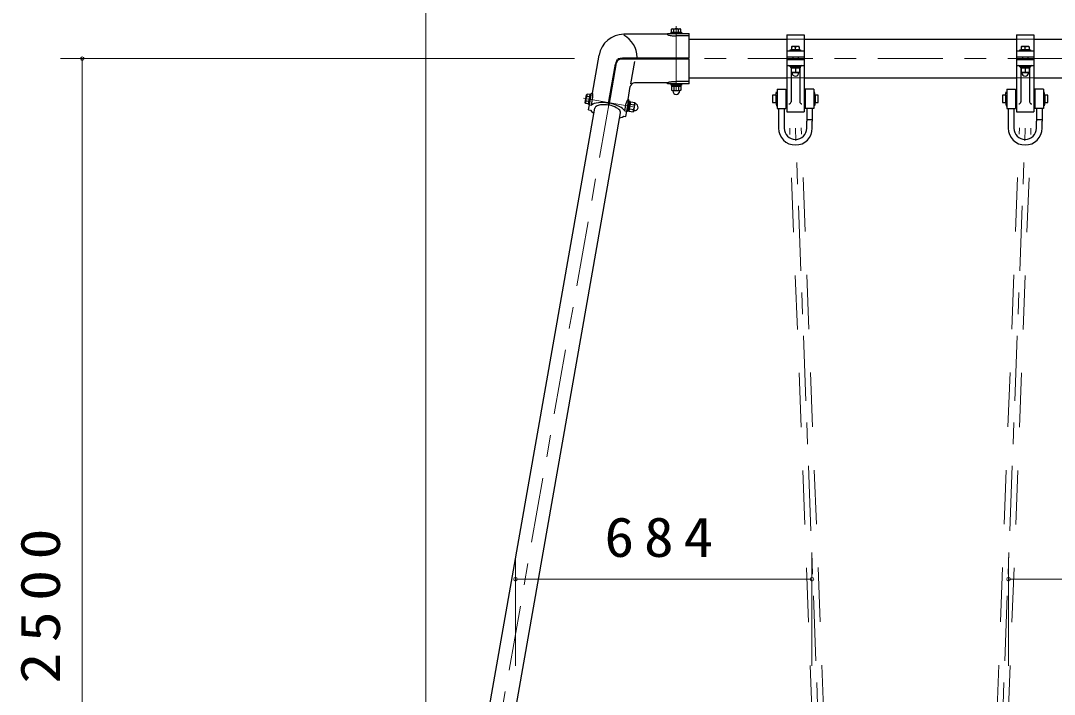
# Model space of a CAD drawing. Units: millimetres on the paper, scale 1:50. Extents: x 197 to 617, y 140 to 437.
# Drawn here: x 221.34 to 269.03, y 233.7 to 264.76 of the extents above; entities that cross this region are included whole.
import ezdxf

# ---------------------------------------------------------------- set-up
doc = ezdxf.new("R2010")
doc.units = ezdxf.units.MM
doc.linetypes.add('USER1', pattern=[4.5, 2.5, -2])
doc.linetypes.add('USER2', pattern=[6, 3, -1, 1, -1])
doc.layers.add('線', color=2, linetype='Continuous', lineweight=25)
doc.layers.add('補助', color=2, linetype='Continuous', lineweight=13)
doc.styles.add('ＭＳ ゴシック', font='')
doc.styles.get('ＭＳ ゴシック').set_extended_font_data('MS Gothic')

# ---------------------------------------------------------------- blocks, each defined once
blk = doc.blocks.new('dimension_origin')
at = {"color": 0, "linetype": 'Continuous', "lineweight": -2}
blk.add_circle((0, 0), 1.25, dxfattribs=at)

msp = doc.modelspace()

# ---------------------------------------------------------------- linework, layer by layer
at = {"layer": '線'}
for p, q in [((251.341, 264.223), (251.821, 264.223)), ((251.341, 264.173), (251.341, 264.223)), ((251.361, 264.36), (251.401, 264.383)), ((251.361, 264.223), (251.361, 264.36)), ((251.361, 264.223), (251.8, 264.223)), ((251.401, 264.383), (251.761, 264.383)), ((251.471, 264.223), (251.471, 264.36)), ((251.69, 264.223), (251.69, 264.36)), ((251.8, 264.36), (251.761, 264.383)), ((251.8, 264.223), (251.8, 264.36)), ((251.821, 264.223), (251.821, 264.173)), ((251.341, 264.173), (251.821, 264.173)), ((252.181, 264.057), (251.581, 264.057)), ((256.681, 264.098), (257.481, 264.098)), ((256.681, 264.098), (256.681, 260.556)), ((257.481, 264.098), (257.481, 260.556)), ((267.281, 264.098), (268.081, 264.098)), ((267.281, 264.098), (267.281, 260.556)), ((268.081, 264.098), (268.081, 260.556)), ((256.681, 263.368), (257.481, 263.368)), ((256.841, 263.418), (257.321, 263.418)), ((256.841, 263.368), (256.841, 263.418)), ((256.841, 263.368), (257.321, 263.368)), ((256.901, 263.558), (256.911, 263.568)), ((256.901, 263.558), (256.901, 263.418)), ((257.261, 263.418), (256.901, 263.418)), ((257.251, 263.568), (256.911, 263.568)), ((257.081, 263.418), (257.081, 263.545)), ((257.261, 263.558), (257.251, 263.568)), ((257.261, 263.558), (257.261, 263.418)), ((257.321, 263.418), (257.321, 263.368)), ((267.281, 263.368), (268.081, 263.368)), ((267.441, 263.418), (267.921, 263.418)), ((267.441, 263.368), (267.441, 263.418)), ((267.441, 263.368), (267.921, 263.368)), ((267.501, 263.558), (267.511, 263.568)), ((267.501, 263.558), (267.501, 263.418)), ((267.861, 263.418), (267.501, 263.418)), ((267.851, 263.568), (267.511, 263.568)), ((267.681, 263.418), (267.681, 263.545)), ((267.861, 263.558), (267.851, 263.568)), ((267.861, 263.558), (267.861, 263.418)), ((267.921, 263.418), (267.921, 263.368)), ((248.485, 260.862), (248.83, 262.821)), ((252.181, 262.986), (249.027, 262.986)), ((252.181, 263.028), (249.103, 263.028)), ((249.487, 261.853), (249.667, 262.873)), ((256.681, 263.088), (257.481, 263.088)), ((256.681, 262.966), (257.481, 262.966)), ((256.961, 263.088), (256.961, 262.966)), ((257.201, 263.088), (257.201, 262.966)), ((267.281, 263.088), (268.081, 263.088)), ((267.281, 262.966), (268.081, 262.966)), ((267.561, 263.088), (267.561, 262.966)), ((267.801, 263.088), (267.801, 262.966)), ((248.445, 260.869), (248.778, 262.755)), ((256.681, 262.686), (257.481, 262.686)), ((256.841, 262.686), (257.321, 262.686)), ((256.841, 262.636), (256.841, 262.686)), ((256.841, 262.636), (257.321, 262.636)), ((256.866, 262.636), (257.296, 262.636)), ((256.866, 262.636), (256.866, 262.576)), ((256.866, 262.576), (257.296, 262.576)), ((256.881, 262.586), (256.881, 261.022)), ((256.891, 262.576), (256.891, 262.382)), ((256.891, 262.576), (257.271, 262.576)), ((256.891, 262.382), (256.901, 262.376)), ((256.901, 262.376), (257.261, 262.376)), ((256.921, 262.366), (256.921, 262.376)), ((257.077, 262.576), (257.061, 262.636)), ((257.081, 262.576), (257.081, 262.399)), ((257.1, 262.576), (257.084, 262.636)), ((257.241, 262.366), (257.241, 262.376)), ((257.271, 262.382), (257.261, 262.376)), ((257.271, 262.576), (257.271, 262.382)), ((257.281, 262.586), (257.281, 261.022)), ((257.296, 262.636), (257.296, 262.576)), ((257.321, 262.686), (257.321, 262.636)), ((267.281, 262.686), (268.081, 262.686)), ((267.441, 262.686), (267.921, 262.686)), ((267.441, 262.636), (267.441, 262.686)), ((267.441, 262.636), (267.921, 262.636)), ((267.466, 262.636), (267.896, 262.636)), ((267.466, 262.636), (267.466, 262.576)), ((267.466, 262.576), (267.896, 262.576)), ((267.481, 262.586), (267.481, 261.022)), ((267.491, 262.576), (267.491, 262.382)), ((267.491, 262.576), (267.871, 262.576)), ((267.491, 262.382), (267.501, 262.376)), ((267.501, 262.376), (267.861, 262.376)), ((267.521, 262.366), (267.521, 262.376)), ((267.677, 262.576), (267.661, 262.636)), ((267.681, 262.576), (267.681, 262.399)), ((267.7, 262.576), (267.684, 262.636)), ((267.841, 262.366), (267.841, 262.376)), ((267.871, 262.382), (267.861, 262.376)), ((267.871, 262.576), (267.871, 262.382)), ((267.881, 262.586), (267.881, 261.022)), ((267.896, 262.636), (267.896, 262.576)), ((267.921, 262.686), (267.921, 262.636)), ((251.341, 261.841), (251.821, 261.841)), ((251.341, 261.791), (251.341, 261.841)), ((252.181, 261.957), (251.581, 261.957)), ((251.821, 261.841), (251.821, 261.791)), ((247.385, 260.987), (247.447, 261.341)), ((247.476, 261.376), (247.447, 261.341)), ((247.612, 261.352), (247.476, 261.376)), ((247.532, 260.9), (247.615, 261.372)), ((247.535, 260.92), (247.612, 261.352)), ((247.581, 260.891), (247.664, 261.364)), ((247.615, 261.372), (247.664, 261.364)), ((251.341, 261.791), (251.821, 261.791)), ((251.361, 261.731), (251.8, 261.731)), ((251.361, 261.731), (251.361, 261.554)), ((251.361, 261.554), (251.401, 261.531)), ((251.366, 261.791), (251.796, 261.791)), ((251.366, 261.791), (251.366, 261.731)), ((251.366, 261.731), (251.796, 261.731)), ((251.401, 261.531), (251.761, 261.531)), ((251.421, 261.521), (251.421, 261.531)), ((251.471, 261.731), (251.471, 261.554)), ((251.577, 261.731), (251.561, 261.791)), ((251.6, 261.731), (251.584, 261.791)), ((251.69, 261.731), (251.69, 261.554)), ((251.741, 261.521), (251.741, 261.531)), ((251.8, 261.554), (251.761, 261.531)), ((251.796, 261.791), (251.796, 261.731)), ((251.8, 261.731), (251.8, 261.554)), ((256.175, 261.325), (256.206, 261.473)), ((256.206, 261.473), (256.231, 261.468)), ((256.231, 261.606), (256.631, 261.606)), ((256.231, 261.606), (256.231, 260.706)), ((256.231, 261.468), (256.231, 260.844)), ((256.631, 261.606), (256.631, 260.706)), ((257.931, 261.606), (257.531, 261.606)), ((257.531, 261.606), (257.531, 260.706)), ((257.931, 261.606), (257.931, 260.706)), ((257.955, 261.473), (257.931, 261.468)), ((257.931, 261.468), (257.931, 260.844)), ((257.986, 261.325), (257.955, 261.473)), ((266.775, 261.325), (266.806, 261.473)), ((266.806, 261.473), (266.831, 261.468)), ((266.831, 261.606), (267.231, 261.606)), ((266.831, 261.606), (266.831, 260.706)), ((266.831, 261.468), (266.831, 260.844)), ((267.231, 261.606), (267.231, 260.706)), ((268.531, 261.606), (268.131, 261.606)), ((268.131, 261.606), (268.131, 260.706)), ((268.531, 261.606), (268.531, 260.706)), ((268.555, 261.473), (268.531, 261.468)), ((268.531, 261.468), (268.531, 260.844)), ((268.586, 261.325), (268.555, 261.473)), ((247.4, 260.944), (247.385, 260.987)), ((247.535, 260.92), (247.4, 260.944)), ((247.555, 261.028), (247.419, 261.052)), ((247.593, 261.244), (247.457, 261.268)), ((247.581, 260.891), (247.532, 260.9)), ((247.671, 260.866), (247.735, 261.228)), ((249.212, 260.595), (249.276, 260.957)), ((249.305, 260.587), (249.388, 261.06)), ((249.354, 260.578), (249.437, 261.051)), ((249.358, 260.603), (249.433, 261.027)), ((249.388, 261.06), (249.437, 261.051)), ((249.416, 260.588), (249.493, 261.02)), ((249.417, 260.593), (249.492, 261.016)), ((249.433, 261.027), (249.492, 261.016)), ((249.474, 260.912), (249.648, 260.882)), ((249.493, 261.02), (249.667, 260.99)), ((249.62, 260.592), (249.683, 260.947)), ((249.667, 260.99), (249.683, 260.947)), ((249.689, 260.926), (249.679, 260.927)), ((256.175, 261.326), (256.031, 261.326)), ((256.031, 261.326), (256.031, 260.986)), ((256.031, 260.986), (256.175, 260.986)), ((256.175, 261.325), (256.175, 260.986)), ((256.175, 260.986), (256.206, 260.839)), ((256.681, 261.326), (256.631, 261.326)), ((256.631, 260.986), (256.681, 260.986)), ((257.531, 261.326), (257.48, 261.326)), ((257.48, 260.986), (257.531, 260.986)), ((257.986, 260.986), (257.955, 260.839)), ((258.131, 261.326), (257.986, 261.326)), ((257.986, 261.325), (257.986, 260.986)), ((257.986, 260.986), (258.131, 260.986)), ((258.131, 260.986), (258.131, 261.326)), ((266.775, 261.326), (266.631, 261.326)), ((266.631, 261.326), (266.631, 260.986)), ((266.631, 260.986), (266.775, 260.986)), ((266.775, 261.325), (266.775, 260.986)), ((266.775, 260.986), (266.806, 260.839)), ((267.281, 261.326), (267.231, 261.326)), ((267.231, 260.986), (267.281, 260.986)), ((268.131, 261.326), (268.08, 261.326)), ((268.08, 260.986), (268.131, 260.986)), ((268.586, 260.986), (268.555, 260.839)), ((268.731, 261.326), (268.586, 261.326)), ((268.586, 261.325), (268.586, 260.986)), ((268.586, 260.986), (268.731, 260.986)), ((268.731, 260.986), (268.731, 261.326)), ((249.354, 260.578), (249.305, 260.587)), ((249.358, 260.603), (249.417, 260.593)), ((249.454, 260.801), (249.392, 260.796)), ((249.458, 260.824), (249.396, 260.818)), ((249.416, 260.588), (249.591, 260.558)), ((249.435, 260.696), (249.61, 260.666)), ((249.591, 260.558), (249.62, 260.592)), ((249.634, 260.61), (249.624, 260.612)), ((256.206, 260.839), (256.231, 260.844)), ((256.231, 260.706), (256.631, 260.706)), ((256.301, 260.706), (256.301, 259.806)), ((256.561, 260.706), (256.561, 259.806)), ((256.681, 260.556), (257.481, 260.556)), ((257.931, 260.706), (257.531, 260.706)), ((257.601, 260.706), (257.601, 260.126)), ((257.861, 260.706), (257.861, 260.126)), ((257.955, 260.839), (257.931, 260.844)), ((266.806, 260.839), (266.831, 260.844)), ((266.831, 260.706), (267.231, 260.706)), ((266.901, 260.706), (266.901, 259.806)), ((267.161, 260.706), (267.161, 259.806)), ((267.281, 260.556), (268.081, 260.556)), ((268.531, 260.706), (268.131, 260.706)), ((268.201, 260.706), (268.201, 260.126)), ((268.461, 260.706), (268.461, 260.126)), ((268.555, 260.839), (268.531, 260.844)), ((257.601, 260.206), (257.861, 260.206)), ((257.601, 259.806), (257.601, 260.126)), ((257.861, 259.806), (257.861, 260.126)), ((268.201, 260.206), (268.461, 260.206)), ((268.201, 259.806), (268.201, 260.126)), ((268.461, 259.806), (268.461, 260.126))]:
    msp.add_line(p, q, dxfattribs=at)
at = {"layer": '線', "color": 1, "linetype": 'USER2', "lineweight": 13}
for p, q in [((251.581, 261.507), (251.581, 264.507)), ((238.661, 205.265), (248.836, 262.971)), ((248.881, 263.007), (303.581, 263.007)), ((247.303, 261.184), (249.666, 260.767)), ((258.485, 223.247), (257.081, 259.806)), ((266.276, 223.247), (267.681, 259.806))]:
    msp.add_line(p, q, dxfattribs=at)
at = {"layer": '線', "color": 7}
for p, q in [((251.181, 264.128), (249.162, 264.128)), ((251.181, 264.128), (251.181, 264.173)), ((251.181, 264.173), (252.181, 264.173)), ((252.181, 263.028), (252.181, 264.173)), ((252.181, 263.898), (256.681, 263.898)), ((257.481, 263.898), (267.281, 263.898)), ((268.081, 263.898), (279.281, 263.898)), ((247.714, 261.416), (248.024, 263.173)), ((252.181, 261.841), (252.181, 262.986)), ((251.181, 261.886), (249.661, 261.886)), ((251.181, 261.841), (251.181, 261.886)), ((252.181, 261.841), (251.181, 261.841)), ((252.181, 262.116), (256.681, 262.116)), ((257.481, 262.116), (267.281, 262.116)), ((268.081, 262.116), (279.281, 262.116)), ((247.58, 260.883), (247.675, 261.423)), ((247.675, 261.423), (247.714, 261.416)), ((249.359, 261.126), (249.464, 261.721)), ((247.538, 260.649), (247.58, 260.883)), ((247.58, 260.883), (247.671, 260.866)), ((249.303, 260.579), (249.398, 261.119)), ((249.359, 261.126), (249.398, 261.119)), ((238.065, 205.37), (247.825, 260.719)), ((239.257, 205.16), (249.017, 260.509)), ((247.538, 260.649), (247.63, 260.633)), ((249.212, 260.595), (249.303, 260.579)), ((249.262, 260.345), (249.303, 260.579)), ((249.17, 260.361), (249.262, 260.345))]:
    msp.add_line(p, q, dxfattribs=at)
at = {"layer": '線', "color": 4, "linetype": 'USER1', "lineweight": 13}
for p, q in [((256.681, 263.898), (257.481, 263.898)), ((267.281, 263.898), (268.081, 263.898)), ((256.681, 262.116), (257.481, 262.116)), ((267.281, 262.116), (268.081, 262.116)), ((258.209, 223.537), (256.816, 259.796)), ((258.739, 223.557), (257.345, 259.816)), ((266.023, 223.557), (267.416, 259.816)), ((266.552, 223.537), (267.945, 259.796))]:
    msp.add_line(p, q, dxfattribs=at)
at = {"layer": '線'}
for points in [[(251.181, 264.128), (251.186, 264.117), (251.2, 264.106), (251.224, 264.096), (251.257, 264.086), (251.298, 264.078), (251.346, 264.071), (251.399, 264.065), (251.457, 264.06), (251.518, 264.058), (251.581, 264.057)], [(251.181, 261.886), (251.183, 261.894), (251.192, 261.902), (251.205, 261.91), (251.224, 261.918), (251.248, 261.925), (251.276, 261.932), (251.309, 261.938), (251.346, 261.943), (251.385, 261.948), (251.428, 261.951), (251.472, 261.954), (251.518, 261.956), (251.549, 261.956), (251.581, 261.957)], [(248.445, 260.869), (248.369, 260.878), (248.293, 260.882), (248.22, 260.883), (248.151, 260.88), (248.086, 260.872), (248.027, 260.861), (247.973, 260.846), (247.928, 260.828), (247.889, 260.806), (247.859, 260.782), (247.838, 260.755), (247.826, 260.726), (247.826, 260.722), (247.825, 260.719)], [(249.017, 260.509), (249.016, 260.547), (249.002, 260.587), (248.974, 260.628), (248.934, 260.668), (248.881, 260.708), (248.818, 260.745), (248.745, 260.781), (248.664, 260.812), (248.576, 260.84), (248.485, 260.862)]]:
    msp.add_lwpolyline(points, dxfattribs=at)
at = {"layer": '線', "color": 7}
for points in [[(248.461, 260.959), (248.337, 260.974), (248.215, 260.981), (248.099, 260.98), (247.99, 260.972), (247.891, 260.956), (247.803, 260.932), (247.73, 260.903), (247.671, 260.866)], [(249.212, 260.595), (249.169, 260.649), (249.11, 260.702), (249.036, 260.754), (248.948, 260.803), (248.848, 260.848), (248.739, 260.888), (248.623, 260.923), (248.501, 260.952)], [(247.63, 260.633), (247.692, 260.559), (247.784, 260.488)], [(248.976, 260.277), (249.087, 260.313), (249.17, 260.361)]]:
    msp.add_lwpolyline(points, dxfattribs=at)
at = {"layer": '線'}
for centre, radius, start, end in [((251.416, 264.265), 0.11, 60, 120), ((251.581, 264.107), 0.276, 66.5735, 113.4265), ((251.745, 264.265), 0.11, 60, 120), ((248.62, 263.068), 1.155, 359.9749, 61.9672), ((256.991, 263.316), 0.246, 68.5823, 111.4176), ((257.171, 263.316), 0.246, 68.5824, 111.4176), ((267.591, 263.316), 0.246, 68.5823, 111.4176), ((267.771, 263.316), 0.246, 68.5824, 111.4176), ((249.103, 262.698), 0.33, 90, 170), ((249.027, 262.786), 0.2, 90, 170), ((256.781, 262.586), 0.1, 0, 90), ((256.986, 262.656), 0.274, 249.7445, 290.2556), ((257.081, 262.366), 0.16, 180, 0), ((257.176, 262.656), 0.274, 249.7445, 290.2556), ((257.381, 262.586), 0.1, 90, 180), ((267.381, 262.586), 0.1, 0, 90), ((267.586, 262.656), 0.274, 249.7445, 290.2556), ((267.681, 262.366), 0.16, 180, 0), ((267.776, 262.656), 0.274, 249.7445, 290.2556), ((267.981, 262.586), 0.1, 90, 180), ((247.561, 261.305), 0.11, 140, 200), ((247.379, 261.284), 0.361, 351.0429, 21.3899), ((251.416, 261.649), 0.11, 240, 300), ((251.581, 261.521), 0.16, 180, 0), ((251.581, 261.807), 0.276, 246.5735, 293.4265), ((251.745, 261.649), 0.11, 240, 300), ((247.503, 260.981), 0.11, 140, 200), ((247.688, 261.116), 0.276, 146.5735, 193.4265), ((249.629, 260.887), 0.361, 138.6101, 168.9571), ((249.38, 260.818), 0.276, 326.5735, 13.4265), ((249.661, 260.768), 0.16, 260, 80), ((249.564, 260.952), 0.11, 320, 20), ((256.781, 261.022), 0.1, 270, 0), ((257.381, 261.022), 0.1, 180, 270), ((267.381, 261.022), 0.1, 270, 0), ((267.981, 261.022), 0.1, 180, 270), ((249.507, 260.628), 0.11, 320, 20), ((257.081, 259.806), 0.78, 180, 0), ((257.081, 259.806), 0.52, 180, 0), ((267.681, 259.806), 0.78, 180, 0), ((267.681, 259.806), 0.52, 180, 0)]:
    msp.add_arc(centre, radius, start, end, dxfattribs=at)
at = {"layer": '線', "color": 7}
for centre, radius in [((249.162, 262.973), 1.155), ((249.661, 261.686), 0.2)]:
    msp.add_arc(centre, radius, 90, 170, dxfattribs=at)
at = {"layer": '補助'}
for p, q in [((240.026, 215.007), (240.026, 295.383)), ((246.881, 263.007), (223.181, 263.007)), ((224.181, 213.007), (224.181, 263.007)), ((244.167, 235.007), (244.167, 240.007)), ((257.845, 235.007), (257.845, 240.007)), ((266.916, 235.008), (266.916, 240.007)), ((244.167, 239.007), (257.845, 239.007)), ((266.916, 239.007), (280.445, 239.007))]:
    msp.add_line(p, q, dxfattribs=at)

# ---------------------------------------------------------------- block references
at = {"layer": '補助', "xscale": 0.0667, "yscale": 0.0667}
for p, rotation in [((224.181, 263.007), 270), ((257.845, 239.007), 180)]:
    msp.add_blockref('dimension_origin', p, dxfattribs=dict(at, rotation=rotation))
for p in [(244.167, 239.007), (266.916, 239.007)]:
    msp.add_blockref('dimension_origin', p, dxfattribs=at)

# ---------------------------------------------------------------- texts
at = {"layer": '補助', "insert": (251.006, 240.007), "char_height": 1.833, "attachment_point": 8, "style": 'ＭＳ ゴシック'}
msp.add_mtext('\\T1.33;\\W1.1;684', dxfattribs=at)
at = {"layer": '補助', "insert": (223.181, 238.007), "char_height": 1.833, "attachment_point": 8, "rotation": 90, "style": 'ＭＳ ゴシック'}
msp.add_mtext('\\T1.33;\\W1.15;2500', dxfattribs=at)

doc.saveas('drawing.dxf')
